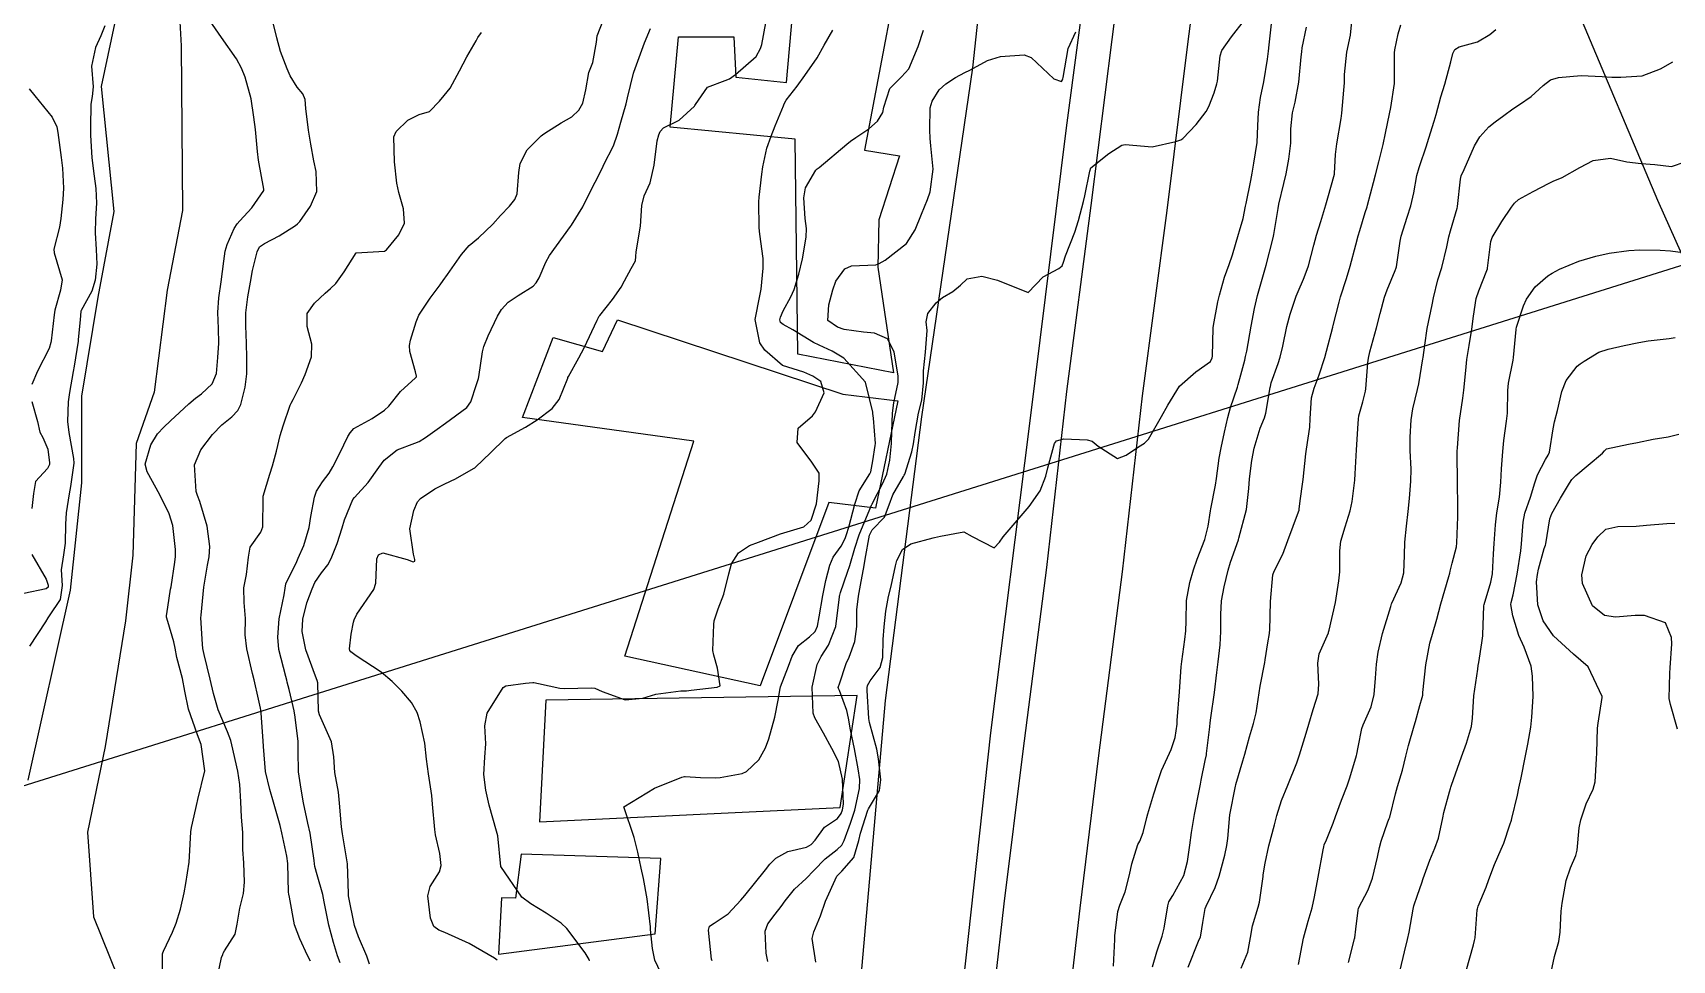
# Model space of a CAD drawing. Header units: metres. Extents: x 318500 to 325275, y 7408834 to 7428799.
# Drawn here: x 323922.7 to 324030, y 7420610.1 to 7420670.8 of the extents above; entities that cross this region are included whole.
import ezdxf

# ---------------------------------------------------------------- set-up
doc = ezdxf.new("R2010")
doc.units = ezdxf.units.M
doc.header["$MEASUREMENT"] = 0
doc.linetypes.add('CONTINUO', pattern=[0])
for name, color, linetype in [('Curvas de Nivel 1m', 11, 'Continuous'), ('Curvas de Nivel 5m', 15, 'Continuous'), ('Edificações', 30, 'Continuous'), ('Hidrografia', 140, 'Continuous'), ('TEXTO', 45, 'Continuous'), ('Vias Primárias', 230, 'Continuous')]:
    doc.layers.add(name, color=color, linetype=linetype)

msp = doc.modelspace()

# ---------------------------------------------------------------- linework, layer by layer
at = {"layer": 'Curvas de Nivel 1m', "flags": 128}
for points, elevation in [([(323927.39, 7420671.26), (323927.12, 7420670.62), (323926.78, 7420669.85), (323926.51, 7420668.63), (323926.63, 7420667.28), (323926.55, 7420666.63), (323926.47, 7420666.13), (323926.44, 7420664.63), (323926.45, 7420664.12), (323926.54, 7420662.63), (323926.69, 7420661.42), (323926.79, 7420660.63), (323926.84, 7420659.67), (323926.78, 7420658.63), (323926.76, 7420657.72), (323926.82, 7420656.63), (323926.86, 7420655.66), (323926.75, 7420654.63), (323926.53, 7420653.9), (323925.84, 7420652.64), (323925.82, 7420652.6), (323925.77, 7420652.03), (323925.65, 7420650.74), (323925.64, 7420650.64), (323925.38, 7420649), (323925.31, 7420648.64), (323925.08, 7420647.28), (323924.99, 7420646.65), (323924.95, 7420645.37), (323925.04, 7420644.65), (323925.34, 7420642.96), (323925.35, 7420642.64), (323925.14, 7420641.13), (323925.05, 7420640.65), (323924.86, 7420639.39), (323924.82, 7420638.65), (323924.8, 7420637.42), (323924.68, 7420636.65), (323924.54, 7420635.66), (323924.59, 7420634.65), (323924.46, 7420633.72), (323923.74, 7420632.66), (323923.65, 7420632.52), (323923.51, 7420632.26), (323922.46, 7420630.68)], 729), ([(323931.13, 7420608.55), (323931.17, 7420610.5), (323931.17, 7420610.55), (323931.18, 7420610.6), (323931.22, 7420610.71), (323931.82, 7420611.96), (323932.06, 7420612.54), (323932.34, 7420613.47), (323932.58, 7420614.54), (323932.68, 7420615.14), (323932.9, 7420616.53), (323932.93, 7420616.9), (323933.02, 7420618.53), (323933.06, 7420618.8), (323933.35, 7420620.05), (323933.43, 7420620.45), (323933.45, 7420620.53), (323933.48, 7420620.64), (323933.93, 7420622.52), (323933.7, 7420624.23), (323933.59, 7420624.53), (323933.42, 7420624.93), (323932.87, 7420626.54), (323932.63, 7420627.72), (323932.46, 7420628.55), (323932.1, 7420629.93), (323931.98, 7420630.55), (323931.9, 7420630.96), (323931.51, 7420632.28), (323931.42, 7420632.56), (323931.42, 7420632.65), (323931.52, 7420633.23), (323931.69, 7420634.4), (323931.72, 7420634.56), (323931.96, 7420636.16), (323932.01, 7420636.55), (323932.02, 7420637), (323931.84, 7420638.56), (323931.6, 7420639.34), (323930.98, 7420640.57), (323930.15, 7420642.07), (323930.03, 7420642.58), (323930.39, 7420643.85), (323930.84, 7420644.57), (323931.24, 7420645.01), (323931.68, 7420645.42), (323932.28, 7420645.97), (323932.89, 7420646.54), (323933.33, 7420646.91), (323933.71, 7420647.18), (323934.41, 7420647.83), (323934.7, 7420648.52), (323934.79, 7420649.56), (323934.84, 7420650.51), (323934.82, 7420651.45), (323934.79, 7420652.51), (323934.85, 7420653.46), (323935, 7420654.51), (323935.17, 7420655.86), (323935.26, 7420656.51), (323935.39, 7420656.95), (323935.85, 7420658.01), (323936.04, 7420658.31), (323936.22, 7420658.5), (323937, 7420659.36), (323937.79, 7420660.48), (323937.8, 7420660.57), (323937.44, 7420662.48), (323937.37, 7420663.03), (323937.24, 7420664.49), (323937.15, 7420665.29), (323936.96, 7420666.49), (323936.58, 7420667.9), (323936.34, 7420668.5), (323936, 7420669.1), (323935.03, 7420670.51), (323934.04, 7420671.91)], 729), ([(323942.78, 7420609.96), (323942.62, 7420610.41), (323942.36, 7420611.28), (323942.05, 7420612.41), (323941.74, 7420613.95), (323941.65, 7420614.42), (323941.29, 7420615.72), (323941.13, 7420616.25), (323941.1, 7420616.42), (323941.08, 7420616.65), (323940.82, 7420618.43), (323940.68, 7420619.09), (323940.4, 7420620.43), (323940.24, 7420621.31), (323940.07, 7420622.44), (323940.03, 7420623.81), (323940.03, 7420624.44), (323939.85, 7420626.03), (323939.77, 7420626.45), (323939.72, 7420626.72), (323939.45, 7420627.83), (323939.33, 7420628.32), (323939.3, 7420628.45), (323939.24, 7420628.68), (323938.78, 7420630.46), (323938.7, 7420631.26), (323938.79, 7420632.46), (323939.12, 7420634.04), (323939.18, 7420634.46), (323939.23, 7420634.76), (323939.55, 7420635.38), (323939.9, 7420636.11), (323940.05, 7420636.44), (323940.41, 7420637.27), (323940.75, 7420638.43), (323940.88, 7420639.15), (323941.1, 7420640.43), (323941.24, 7420640.81), (323941.64, 7420641.42), (323942.06, 7420642), (323942.32, 7420642.41), (323942.76, 7420643.31), (323943.3, 7420644.4), (323943.44, 7420644.64), (323943.68, 7420644.92), (323944.88, 7420645.58), (323945.7, 7420646.12), (323945.97, 7420646.37), (323946.73, 7420647.33), (323947.73, 7420648.24), (323947.78, 7420648.29), (323947.79, 7420648.34), (323947.73, 7420648.63), (323947.35, 7420649.95), (323947.33, 7420650.35), (323947.4, 7420650.7), (323947.77, 7420651.89), (323947.89, 7420652.23), (323947.94, 7420652.34), (323948.68, 7420653.45), (323949.33, 7420654.32), (323949.54, 7420654.6), (323949.82, 7420654.99), (323950.73, 7420656.31), (323951.24, 7420656.9), (323951.85, 7420657.4), (323952.79, 7420658.28), (323953.29, 7420658.85), (323953.88, 7420659.47), (323954.23, 7420659.91), (323954.37, 7420660.26), (323954.49, 7420661.67), (323954.58, 7420662.25), (323955.03, 7420663.14), (323955.94, 7420664.07), (323956.04, 7420664.14), (323956.18, 7420664.24), (323957.26, 7420664.91), (323957.96, 7420665.32), (323958.42, 7420665.75), (323958.67, 7420666.2), (323958.86, 7420667.08), (323959.07, 7420668.2), (323959.33, 7420668.87), (323959.57, 7420670.19), (323959.62, 7420670.6), (323960.04, 7420671.73)], 732), ([(323953.07, 7420610.12), (323952.9, 7420610.26), (323951.23, 7420611.22), (323949.63, 7420611.93), (323949.25, 7420612.1), (323948.91, 7420612.32), (323948.7, 7420612.88), (323948.53, 7420614.33), (323948.67, 7420614.95), (323949.3, 7420615.9), (323949.39, 7420616.32), (323949.31, 7420617.11), (323949.03, 7420618.32), (323948.99, 7420618.67), (323948.83, 7420620.33), (323948.78, 7420620.91), (323948.57, 7420622.33), (323948.44, 7420623.28), (323948.33, 7420624.33), (323948.03, 7420625.73), (323947.83, 7420626.34), (323947.45, 7420626.98), (323946.83, 7420627.73), (323946.2, 7420628.36), (323945.47, 7420628.97), (323943.84, 7420630.04), (323943.49, 7420630.31), (323943.42, 7420630.4), (323943.4, 7420630.49), (323943.51, 7420631.46), (323943.66, 7420632.25), (323943.7, 7420632.4), (323943.89, 7420632.76), (323945, 7420634.38), (323945.12, 7420634.8), (323945.2, 7420636.38), (323945.3, 7420636.64), (323945.58, 7420636.79), (323947.18, 7420636.35), (323947.57, 7420636.2), (323947.67, 7420636.24), (323947.67, 7420636.34), (323947.58, 7420636.7), (323947.36, 7420638.34), (323947.61, 7420639.56), (323947.85, 7420640.11), (323948.05, 7420640.34), (323948.99, 7420640.97), (323949.63, 7420641.29), (323950.33, 7420641.62), (323951.51, 7420642.29), (323951.6, 7420642.35), (323951.65, 7420642.39), (323952.62, 7420643.33), (323953.59, 7420644.26), (323953.68, 7420644.32), (323954.92, 7420645.01), (323955.69, 7420645.49), (323956.67, 7420646.23), (323957.12, 7420646.81), (323957.68, 7420648.21), (323957.69, 7420648.25), (323957.73, 7420648.32), (323958.41, 7420649.54), (323958.76, 7420650.19), (323959.6, 7420652), (323959.69, 7420652.18), (323959.72, 7420652.24), (323959.78, 7420652.32), (323960.61, 7420653.36), (323961.19, 7420654.17), (323961.41, 7420654.57), (323961.83, 7420655.38), (323962.11, 7420655.88), (323962.14, 7420656.16), (323962.17, 7420656.48), (323962.44, 7420658.15), (323962.53, 7420659.5), (323962.69, 7420660.15), (323963.07, 7420660.98), (323963.34, 7420662.14), (323963.54, 7420663.74), (323963.64, 7420664.13), (323963.73, 7420664.34), (323963.95, 7420664.58), (323964.98, 7420665.09), (323965.97, 7420666.01), (323966.01, 7420666.06), (323966.04, 7420666.11), (323966.83, 7420667.25), (323967.99, 7420667.69), (323968.28, 7420667.79), (323968.67, 7420668.07), (323970.01, 7420669.26), (323970.3, 7420669.77), (323970.38, 7420670.05), (323970.64, 7420671.45)], 734), ([(323970.77, 7420610.03), (323970.67, 7420610.59), (323970.61, 7420612.03), (323970.77, 7420612.51), (323971.27, 7420613.14), (323971.66, 7420613.63), (323971.91, 7420614.01), (323972.53, 7420614.77), (323973.29, 7420615.46), (323973.79, 7420615.99), (323974.53, 7420616.76), (323975.32, 7420617.36), (323975.63, 7420617.66), (323975.77, 7420617.96), (323976.2, 7420619.1), (323976.48, 7420619.95), (323976.79, 7420621.36), (323976.8, 7420621.95), (323976.7, 7420622.64), (323976.46, 7420623.95), (323976.19, 7420625.2), (323976.06, 7420625.96), (323975.95, 7420626.47), (323975.46, 7420627.78), (323975.4, 7420627.91), (323975.39, 7420627.97), (323975.4, 7420628.03), (323975.46, 7420628.21), (323975.91, 7420629.53), (323976.1, 7420629.96), (323976.48, 7420630.98), (323976.6, 7420631.95), (323976.61, 7420633.04), (323976.71, 7420633.95), (323976.84, 7420634.66), (323977.09, 7420635.95), (323977.16, 7420636.36), (323977.43, 7420637.94), (323977.6, 7420638.29), (323978.42, 7420639.12), (323978.73, 7420639.93), (323978.97, 7420640.58), (323979.65, 7420641.77), (323979.71, 7420641.86), (323979.75, 7420641.92), (323980.2, 7420643.39), (323980.32, 7420643.91), (323980.42, 7420644.65), (323980.65, 7420645.91), (323980.85, 7420646.77), (323980.96, 7420647.9), (323980.96, 7420648.68), (323981.1, 7420649.9), (323981.2, 7420651.33), (323981.14, 7420651.9), (323981.26, 7420652.43), (323981.8, 7420653.14), (323982.21, 7420653.48), (323982.89, 7420653.88), (323983.39, 7420654.3), (323983.82, 7420654.71), (323984.79, 7420654.89), (323985.82, 7420654.62), (323987.81, 7420653.81), (323988.79, 7420654.84), (323989.83, 7420655.39), (323990.05, 7420655.57), (323990.13, 7420655.79), (323990.27, 7420656.21), (323990.88, 7420657.77), (323991.12, 7420658.52), (323991.43, 7420659.77), (323991.52, 7420660.15), (323991.86, 7420661.76), (323991.92, 7420661.97), (323993.1, 7420662.91), (323993.94, 7420663.46), (323994.16, 7420663.5), (323995.94, 7420663.35), (323997.48, 7420663.69), (323997.82, 7420663.8), (323997.94, 7420663.89), (323998.82, 7420664.81), (323999.47, 7420665.66), (323999.65, 7420665.98), (323999.99, 7420666.87), (324000.17, 7420667.47), (324000.21, 7420667.65), (324000.38, 7420669.29), (324000.5, 7420669.65), (324001.12, 7420670.55), (324001.97, 7420671.63)], 738), ([(323973.93, 7420609.99), (323973.68, 7420611.55), (323973.79, 7420611.99), (323974.22, 7420613.03), (323974.55, 7420613.98), (323975.3, 7420615.62), (323975.63, 7420615.96), (323976.41, 7420616.85), (323976.73, 7420617.95), (323976.85, 7420618.44), (323977.32, 7420619.94), (323977.36, 7420620.03), (323978.08, 7420621.22), (323978.18, 7420621.93), (323978.03, 7420623.3), (323977.92, 7420623.93), (323977.44, 7420625.67), (323977.4, 7420625.94), (323977.29, 7420627.77), (323977.28, 7420627.94), (323977.31, 7420628.1), (323977.47, 7420628.4), (323978.14, 7420629.28), (323978.3, 7420629.93), (323978.33, 7420631.11), (323978.4, 7420631.93), (323978.5, 7420632.96), (323978.68, 7420633.93), (323978.86, 7420634.61), (323979.13, 7420635.92), (323979.23, 7420636.27), (323979.59, 7420636.99), (323980.13, 7420637.37), (323981.6, 7420637.77), (323981.69, 7420637.79), (323982.09, 7420637.88), (323983.6, 7420638.15), (323984.15, 7420637.85), (323985.59, 7420637.11), (323985.95, 7420637.48), (323986.18, 7420637.83), (323987.62, 7420639.5), (323987.89, 7420639.81), (323988.6, 7420640.83), (323988.98, 7420641.8), (323989.11, 7420642.34), (323989.49, 7420643.79), (323989.54, 7420643.93), (323989.68, 7420644.11), (323990.15, 7420644.25), (323991.68, 7420644.17), (323992.01, 7420644.08), (323992.41, 7420643.75), (323993.67, 7420642.96), (323994.23, 7420643.17), (323995.04, 7420643.72), (323995.44, 7420643.95), (323995.69, 7420644.22), (323996.54, 7420645.7), (323996.95, 7420646.45), (323997.73, 7420647.68), (323998.79, 7420648.62), (323999.75, 7420649.31), (323999.86, 7420649.55), (323999.88, 7420649.65), (323999.92, 7420651.5), (323999.94, 7420651.65), (324000.24, 7420653.21), (324000.34, 7420653.64), (324000.66, 7420654.81), (324000.97, 7420655.64), (324001.2, 7420656.28), (324001.58, 7420657.63), (324001.65, 7420657.85), (324001.88, 7420658.66), (324002.05, 7420659.47), (324002.08, 7420659.63), (324002.39, 7420661.14), (324002.47, 7420661.62), (324002.58, 7420662.27), (324002.8, 7420663.62), (324002.86, 7420664.71), (324002.89, 7420665.62), (324003.02, 7420666.58), (324003.25, 7420667.61), (324003.48, 7420669.08), (324003.55, 7420669.61), (324003.6, 7420670.03), (324003.77, 7420671.6)], 739), ([(323995.96, 7420609.69), (323996.25, 7420610.68), (323996.58, 7420611.69), (323996.72, 7420612.23), (323996.95, 7420613.68), (323997.03, 7420613.94), (323997.29, 7420614.35), (323998, 7420615.67), (323998.24, 7420616.59), (323998.39, 7420617.66), (323998.51, 7420618.49), (323998.71, 7420619.66), (323999.04, 7420621.32), (323999.09, 7420621.65), (323999.14, 7420621.9), (323999.4, 7420623.19), (323999.48, 7420623.57), (323999.5, 7420623.65), (323999.7, 7420625.39), (323999.73, 7420625.65), (323999.78, 7420625.99), (324000.02, 7420627.64), (324000.16, 7420628.96), (324000.25, 7420629.64), (324000.39, 7420630.75), (324000.43, 7420631.64), (324000.42, 7420632.75), (324000.47, 7420633.64), (324000.65, 7420634.55), (324000.91, 7420635.64), (324001.06, 7420636.16), (324001.58, 7420637.63), (324001.58, 7420637.65), (324001.6, 7420637.73), (324002.11, 7420639.62), (324002.27, 7420640.99), (324002.31, 7420641.62), (324002.46, 7420642.83), (324002.62, 7420643.62), (324003.01, 7420644.93), (324003.28, 7420645.61), (324003.38, 7420645.93), (324003.65, 7420647.6), (324003.67, 7420647.67), (324003.73, 7420647.91), (324004.18, 7420649.17), (324004.32, 7420649.59), (324004.48, 7420650.31), (324004.75, 7420651.59), (324004.97, 7420652.4), (324005.37, 7420653.58), (324005.5, 7420653.89), (324005.83, 7420654.68), (324006.08, 7420655.32), (324006.16, 7420655.57), (324006.51, 7420656.91), (324006.7, 7420657.56), (324006.98, 7420658.45), (324007.3, 7420659.56), (324007.43, 7420660.02), (324007.86, 7420661.55), (324007.87, 7420661.61), (324007.93, 7420662.85), (324008.01, 7420663.55), (324008.31, 7420665.2), (324008.35, 7420665.54), (324008.48, 7420667.05), (324008.52, 7420667.54), (324008.53, 7420668.07), (324008.67, 7420669.54), (324008.91, 7420670.66), (324009.01, 7420671.54)], 741), ([(323998.29, 7420609.66), (323998.97, 7420611.37), (323999.09, 7420611.65), (323999.13, 7420611.77), (323999.26, 7420612.59), (323999.41, 7420613.51), (323999.46, 7420613.65), (324000.05, 7420614.89), (324000.32, 7420615.63), (324000.69, 7420616.99), (324000.83, 7420617.63), (324000.88, 7420618.08), (324001.02, 7420619.63), (324001.38, 7420621.52), (324001.4, 7420621.6), (324001.41, 7420621.62), (324001.86, 7420623.16), (324001.99, 7420623.61), (324002.3, 7420624.74), (324002.57, 7420625.61), (324002.74, 7420626.31), (324002.94, 7420627.61), (324003.01, 7420628.06), (324003.3, 7420629.6), (324003.32, 7420629.77), (324003.51, 7420630.89), (324003.61, 7420631.51), (324003.62, 7420631.6), (324003.63, 7420631.7), (324003.69, 7420633.6), (324003.83, 7420635.33), (324003.93, 7420635.59), (324004.49, 7420636.69), (324004.82, 7420637.58), (324005.51, 7420639.46), (324005.55, 7420639.57), (324005.56, 7420639.63), (324005.63, 7420640.18), (324005.79, 7420641.43), (324005.81, 7420641.57), (324005.99, 7420643.25), (324006.04, 7420643.57), (324006.25, 7420645.01), (324006.28, 7420645.56), (324006.36, 7420646.92), (324006.53, 7420647.56), (324006.87, 7420648.43), (324007.23, 7420649.56), (324007.34, 7420649.98), (324007.75, 7420651.55), (324007.76, 7420651.57), (324007.78, 7420651.66), (324008.17, 7420653.18), (324008.27, 7420653.54), (324008.65, 7420654.72), (324008.89, 7420655.53), (324009.26, 7420656.94), (324009.42, 7420657.53), (324009.52, 7420657.87), (324009.88, 7420659.05), (324010, 7420659.41), (324010.03, 7420659.52), (324010.42, 7420661.01), (324010.55, 7420661.51), (324010.78, 7420662.36), (324011.06, 7420663.5), (324011.2, 7420664.25), (324011.46, 7420665.5), (324011.55, 7420665.92), (324011.8, 7420667.49), (324011.8, 7420669.27), (324011.79, 7420669.49), (324011.82, 7420669.7), (324012.04, 7420670.73), (324012.21, 7420671.33)], 742), ([(323940.85, 7420610.06), (323940.66, 7420610.43), (323940.14, 7420611.53), (323939.8, 7420612.44), (323939.47, 7420614.26), (323939.42, 7420614.45), (323939.41, 7420614.57), (323939.36, 7420616.45), (323939.31, 7420616.94), (323938.98, 7420618.46), (323938.86, 7420618.93), (323938.43, 7420620.46), (323938.19, 7420621.29), (323937.91, 7420622.47), (323937.78, 7420624.1), (323937.76, 7420624.47), (323937.62, 7420626.3), (323937.59, 7420626.48), (323937.57, 7420626.61), (323937.45, 7420627.21), (323937.16, 7420628.48), (323937.06, 7420628.89), (323936.69, 7420630.49), (323936.57, 7420631.42), (323936.59, 7420632.49), (323936.51, 7420633.52), (323936.49, 7420634.49), (323936.67, 7420635.37), (323936.78, 7420636.49), (323936.9, 7420637.16), (323937.59, 7420638.13), (323937.73, 7420638.48), (323937.74, 7420640.36), (323937.74, 7420640.48), (323938.18, 7420641.93), (323938.37, 7420642.47), (323938.63, 7420643.44), (323938.87, 7420644.46), (323939.05, 7420645.09), (323939.52, 7420646.45), (323939.58, 7420646.58), (323939.71, 7420646.81), (323940.25, 7420647.91), (323940.5, 7420648.44), (323940.92, 7420649.61), (323940.94, 7420650.43), (323940.62, 7420651.59), (323940.62, 7420652.44), (323941.11, 7420653.11), (323941.8, 7420653.77), (323942.15, 7420654.07), (323942.51, 7420654.41), (323943.06, 7420655.17), (323943.83, 7420656.4), (323945.7, 7420656.51), (323945.83, 7420656.6), (323946.63, 7420657.58), (323947.01, 7420658.35), (323946.94, 7420659.29), (323946.62, 7420660.36), (323946.5, 7420660.96), (323946.34, 7420662.36), (323946.3, 7420664), (323946.45, 7420664.36), (323947.21, 7420665.1), (323947.96, 7420665.47), (323948.64, 7420665.66), (323949.3, 7420666.33), (323949.6, 7420666.7), (323949.98, 7420667.19), (323950.6, 7420668.31), (323951.07, 7420669.23), (323951.7, 7420670.29), (323951.81, 7420670.5), (323952.03, 7420670.83)], 731), ([(323944.7, 7420609.86), (323944.54, 7420610.38), (323943.98, 7420611.65), (323943.73, 7420612.39), (323943.34, 7420614.34), (323943.34, 7420614.4), (323943.34, 7420614.46), (323943.29, 7420615.82), (323943.27, 7420616.4), (323943.28, 7420616.43), (323942.94, 7420618.4), (323942.88, 7420618.86), (323942.75, 7420620.41), (323942.67, 7420621.11), (323942.44, 7420622.41), (323942.37, 7420623.44), (323942.22, 7420624.41), (323941.44, 7420626.17), (323941.38, 7420626.42), (323941.32, 7420628.28), (323941.29, 7420628.42), (323941.18, 7420628.71), (323940.54, 7420630.43), (323940.31, 7420631.63), (323940.34, 7420632.44), (323940.61, 7420633.51), (323940.95, 7420634.43), (323941.13, 7420634.84), (323941.56, 7420635.47), (323941.98, 7420636), (323942.19, 7420636.41), (323942.59, 7420637.4), (323942.92, 7420638.41), (323943.08, 7420638.93), (323943.62, 7420640.26), (323943.72, 7420640.4), (323944.63, 7420641.39), (323945.32, 7420642.37), (323945.66, 7420642.85), (323946.51, 7420643.51), (323947.67, 7420643.96), (323947.95, 7420644.07), (323948.37, 7420644.33), (323949.13, 7420644.88), (323949.69, 7420645.26), (323951.09, 7420646.3), (323951.35, 7420646.65), (323951.72, 7420647.79), (323951.84, 7420648.18), (323951.86, 7420648.29), (323952.1, 7420649.94), (323952.19, 7420650.28), (323952.47, 7420650.98), (323953.09, 7420652.27), (323953.35, 7420652.7), (323953.79, 7420653.18), (323954.44, 7420653.62), (323955.42, 7420654.24), (323955.62, 7420654.44), (323955.82, 7420654.78), (323956.26, 7420655.81), (323956.49, 7420656.23), (323957.86, 7420658.13), (323957.92, 7420658.21), (323958.67, 7420659.41), (323959.05, 7420660.19), (323959.92, 7420661.88), (323960.01, 7420662.09), (323960.05, 7420662.18), (323960.68, 7420663.42), (323960.94, 7420664.17), (323961.17, 7420664.95), (323961.5, 7420666.16), (323961.59, 7420666.55), (323961.98, 7420668.16), (323962, 7420668.24), (323962.71, 7420670.15), (323963.09, 7420671.09)], 733), ([(323963.98, 7420608.89), (323963.38, 7420610.13), (323963.23, 7420610.89), (323963.11, 7420612.13), (323963.09, 7420612.3), (323962.89, 7420614.14), (323962.64, 7420615.48), (323962.48, 7420616.14), (323962.27, 7420617.19), (323962.04, 7420618.15), (323961.36, 7420620.16), (323963.37, 7420621.39), (323965.16, 7420622.1), (323965.33, 7420622.15), (323965.38, 7420622.15), (323966.38, 7420622.09), (323967.38, 7420622.05), (323967.67, 7420622.08), (323969.09, 7420622.35), (323969.39, 7420622.48), (323970.19, 7420623.24), (323970.63, 7420624.03), (323970.85, 7420624.6), (323971.23, 7420626.02), (323971.45, 7420627.13), (323971.58, 7420627.9), (323971.61, 7420628.02), (323972.13, 7420629.36), (323972.37, 7420630.01), (323972.79, 7420630.72), (323973.51, 7420631.29), (323973.87, 7420631.64), (323974.02, 7420631.99), (323974.14, 7420632.6), (323974.38, 7420633.99), (323974.57, 7420634.97), (323974.84, 7420635.98), (323975.06, 7420636.5), (323975.59, 7420637.21), (323975.84, 7420637.72), (323975.92, 7420637.97), (323976.09, 7420638.45), (323976.48, 7420639.96), (323976.75, 7420640.83), (323977.45, 7420641.94), (323977.52, 7420642.07), (323977.66, 7420642.81), (323977.81, 7420643.8), (323977.82, 7420643.94), (323977.7, 7420645.59), (323977.66, 7420645.9), (323977.66, 7420645.94), (323977.66, 7420645.98), (323977.18, 7420647.95), (323975.75, 7420649.52), (323974.98, 7420649.98), (323974.13, 7420650.36), (323973.77, 7420650.55), (323972.42, 7420651.37), (323971.78, 7420651.73), (323971.6, 7420651.85), (323971.56, 7420652.02), (323971.6, 7420652.21), (323971.79, 7420652.61), (323972.29, 7420653.53), (323972.5, 7420654.01), (323972.82, 7420655.02), (323973.05, 7420656.01), (323973.29, 7420657.44), (323973.3, 7420658.01), (323973.22, 7420658.66), (323973.14, 7420660.01), (323973.24, 7420660.67), (323973.92, 7420661.81), (323974.01, 7420661.9), (323974.14, 7420662), (323975.94, 7420663.53), (323976.18, 7420663.72), (323976.54, 7420663.96), (323977.38, 7420664.52), (323977.96, 7420665.02), (323978.31, 7420665.6), (323978.37, 7420665.94), (323978.77, 7420667.16), (323979.52, 7420667.93), (323980.01, 7420668.45), (323980.63, 7420669.91), (323980.96, 7420670.99)], 736), ([(323967.14, 7420610.08), (323967.1, 7420610.2), (323966.89, 7420612.08), (323966.97, 7420612.36), (323967.26, 7420612.55), (323968.18, 7420613.16), (323969.02, 7420614.05), (323969.28, 7420614.36), (323970.63, 7420616.03), (323970.92, 7420616.41), (323971.31, 7420616.81), (323972.1, 7420617.23), (323973.32, 7420617.53), (323973.62, 7420617.7), (323973.87, 7420617.99), (323974.49, 7420618.84), (323975.35, 7420619.4), (323975.59, 7420619.73), (323975.67, 7420619.97), (323975.73, 7420620.33), (323975.67, 7420621.97), (323975.4, 7420623.13), (323974.97, 7420623.98), (323974.42, 7420624.99), (323973.86, 7420625.99), (323973.75, 7420626.3), (323973.68, 7420628), (323974, 7420629.48), (323974.27, 7420629.99), (323974.76, 7420630.73), (323975.24, 7420631.97), (323975.47, 7420633.9), (323975.47, 7420633.97), (323975.49, 7420634.02), (323975.54, 7420634.18), (323976, 7420635.52), (323976.14, 7420635.96), (323976.47, 7420637.08), (323976.75, 7420637.95), (323977.57, 7420639.89), (323977.59, 7420639.94), (323977.6, 7420639.97), (323977.62, 7420640.02), (323978.29, 7420641.29), (323978.56, 7420641.93), (323978.76, 7420642.84), (323978.87, 7420643.93), (323978.9, 7420644.71), (323978.95, 7420645.93), (323979.03, 7420646.6), (323979.32, 7420647.92), (323979.32, 7420648.34), (323979.05, 7420649.93), (323978.62, 7420650.78), (323977.77, 7420651.16), (323977.04, 7420651.22), (323975.77, 7420651.4), (323975.34, 7420651.54), (323974.7, 7420651.99), (323974.77, 7420653.01), (323975.04, 7420653.98), (323975.24, 7420654.56), (323975.83, 7420655.36), (323976.25, 7420655.55), (323977.84, 7420655.63), (323978.07, 7420655.71), (323978.46, 7420655.94), (323979.85, 7420657.02), (323980.43, 7420657.91), (323980.84, 7420658.94), (323981.22, 7420659.9), (323981.4, 7420660.4), (323981.6, 7420661.89), (323981.45, 7420663.41), (323981.41, 7420663.9), (323981.39, 7420664.46), (323981.4, 7420665.9), (323981.53, 7420666.34), (323981.99, 7420667.07), (323982.42, 7420667.46), (323983.07, 7420667.88), (323983.68, 7420668.2), (323984.01, 7420668.37), (323985.16, 7420669), (323986.01, 7420669.26), (323987.55, 7420669.36), (323988.01, 7420669.2), (323989.5, 7420667.8), (323990, 7420667.63), (323990.07, 7420667.72), (323990.09, 7420667.79), (323990.1, 7420667.89), (323990.44, 7420669.78), (323990.94, 7420670.87)], 737), ([(324001.76, 7420609.61), (324002.19, 7420610.66), (324002.37, 7420611.61), (324002.5, 7420612.37), (324002.87, 7420613.6), (324002.95, 7420613.93), (324003.19, 7420615.6), (324003.21, 7420615.7), (324003.32, 7420616.47), (324003.56, 7420617.6), (324003.95, 7420618.99), (324004.1, 7420619.59), (324004.39, 7420620.57), (324004.82, 7420621.58), (324005.4, 7420623.03), (324005.58, 7420623.57), (324006.01, 7420624.99), (324006.18, 7420625.56), (324006.48, 7420626.53), (324006.79, 7420627.56), (324006.85, 7420628.19), (324006.77, 7420629.56), (324006.87, 7420630.18), (324007.47, 7420631.55), (324007.48, 7420631.59), (324007.52, 7420631.73), (324007.93, 7420633.54), (324008.16, 7420634.94), (324008.21, 7420635.54), (324008.22, 7420636.92), (324008.29, 7420637.54), (324008.56, 7420638.48), (324008.89, 7420639.53), (324009.03, 7420640.13), (324009.19, 7420641.53), (324009.22, 7420641.96), (324009.31, 7420643.53), (324009.42, 7420645.24), (324009.43, 7420645.52), (324009.47, 7420645.75), (324009.72, 7420646.67), (324009.89, 7420647.36), (324009.92, 7420647.52), (324010.06, 7420649.21), (324010.1, 7420649.51), (324010.19, 7420649.94), (324010.61, 7420651.51), (324010.86, 7420652.43), (324011.15, 7420653.5), (324011.31, 7420654), (324011.84, 7420655.25), (324011.91, 7420655.42), (324011.92, 7420655.49), (324012.17, 7420657.18), (324012.23, 7420657.49), (324012.62, 7420658.74), (324012.87, 7420659.48), (324013.05, 7420660.33), (324013.26, 7420661.48), (324013.4, 7420662), (324013.91, 7420663.47), (324013.92, 7420663.49), (324013.94, 7420663.56), (324014.4, 7420665.03), (324014.52, 7420665.46), (324014.83, 7420666.62), (324015.08, 7420667.45), (324015.48, 7420668.91), (324015.62, 7420669.45), (324015.75, 7420669.71), (324016.03, 7420669.88), (324017.23, 7420670.22), (324018.04, 7420670.69), (324018.43, 7420671.02)], 743), ([(324005.51, 7420609.85), (324005.83, 7420611.56), (324006.14, 7420612.68), (324006.4, 7420613.55), (324006.56, 7420614.28), (324006.79, 7420615.55), (324007.13, 7420617.35), (324007.17, 7420617.54), (324007.2, 7420617.68), (324007.34, 7420618.01), (324007.79, 7420619.1), (324007.93, 7420619.53), (324008.32, 7420620.59), (324008.7, 7420621.53), (324008.87, 7420622.05), (324009.3, 7420623.52), (324009.32, 7420623.61), (324009.42, 7420624.07), (324009.66, 7420625.29), (324009.74, 7420625.52), (324010.26, 7420626.7), (324010.47, 7420627.5), (324010.56, 7420628.58), (324010.61, 7420629.5), (324010.72, 7420630.28), (324011.02, 7420631.5), (324011.55, 7420633.27), (324011.6, 7420633.44), (324011.62, 7420633.49), (324012.24, 7420634.81), (324012.4, 7420635.48), (324012.44, 7420636.62), (324012.47, 7420637.48), (324012.57, 7420638.52), (324012.7, 7420639.48), (324012.78, 7420640.33), (324012.87, 7420641.48), (324012.88, 7420642.26), (324012.83, 7420643.48), (324012.82, 7420644.34), (324012.88, 7420645.48), (324012.99, 7420646.2), (324013.3, 7420647.47), (324013.38, 7420647.83), (324013.66, 7420649.47), (324013.67, 7420649.56), (324013.77, 7420650.36), (324013.94, 7420651.47), (324014.26, 7420653.01), (324014.35, 7420653.46), (324014.64, 7420654.64), (324014.89, 7420655.45), (324015.21, 7420656.81), (324015.35, 7420657.45), (324015.47, 7420657.85), (324015.89, 7420659.33), (324015.91, 7420659.42), (324015.92, 7420659.44), (324016.11, 7420661.24), (324016.16, 7420661.44), (324016.36, 7420661.87), (324017.04, 7420663.42), (324017.37, 7420664), (324017.96, 7420664.65), (324018.39, 7420664.98), (324018.95, 7420665.4), (324019.54, 7420665.83), (324019.98, 7420666.11), (324020.73, 7420666.64), (324021.53, 7420667.37), (324022, 7420667.72), (324022.53, 7420667.88), (324024.01, 7420668.01), (324025.38, 7420667.94), (324026.01, 7420667.9), (324026.6, 7420667.9), (324028.01, 7420668), (324029.2, 7420668.45), (324030.02, 7420668.9)], 744), ([(324012.17, 7420609.48), (324012.44, 7420610.67), (324012.64, 7420611.47), (324012.76, 7420611.97), (324013.01, 7420613.46), (324013.06, 7420613.68), (324013.29, 7420614.39), (324013.58, 7420615.18), (324013.67, 7420615.46), (324014.1, 7420616.68), (324014.43, 7420617.45), (324014.68, 7420618.11), (324014.96, 7420619.44), (324015.03, 7420619.78), (324015.39, 7420621.15), (324015.46, 7420621.37), (324015.48, 7420621.44), (324015.52, 7420621.57), (324016.19, 7420623.43), (324016.51, 7420624.33), (324016.84, 7420625.42), (324016.91, 7420625.96), (324016.98, 7420627.42), (324017.24, 7420629.17), (324017.28, 7420629.41), (324017.31, 7420629.6), (324017.51, 7420630.9), (324017.57, 7420631.35), (324017.57, 7420631.41), (324017.65, 7420633.31), (324017.66, 7420633.41), (324018.1, 7420634.87), (324018.2, 7420635.4), (324018.28, 7420636.71), (324018.32, 7420637.4), (324018.41, 7420638.61), (324018.49, 7420639.4), (324018.66, 7420640.42), (324018.75, 7420641.4), (324018.8, 7420642.27), (324018.89, 7420643.4), (324018.96, 7420644.13), (324019.13, 7420645.4), (324019.18, 7420645.92), (324019.21, 7420647.4), (324019.25, 7420647.89), (324019.56, 7420649.39), (324019.59, 7420649.56), (324019.75, 7420651.39), (324019.75, 7420651.42), (324019.78, 7420651.54), (324020.24, 7420652.95), (324020.44, 7420653.38), (324021.01, 7420654.18), (324021.83, 7420654.91), (324022.11, 7420655.09), (324022.6, 7420655.35), (324023.85, 7420655.87), (324024.97, 7420656.2), (324025.85, 7420656.39), (324027.13, 7420656.57), (324027.85, 7420656.61), (324029.19, 7420656.59), (324029.86, 7420656.55), (324030.67, 7420656.43)], 746), ([(324016.49, 7420609.42), (324016.96, 7420611.13), (324017.04, 7420611.41), (324017.07, 7420611.59), (324017.2, 7420613.41), (324017.22, 7420613.48), (324017.28, 7420613.67), (324017.8, 7420614.91), (324017.96, 7420615.4), (324018.33, 7420616.39), (324018.77, 7420617.4), (324018.94, 7420617.79), (324019.35, 7420618.98), (324019.45, 7420619.29), (324019.47, 7420619.39), (324019.84, 7420620.93), (324019.94, 7420621.38), (324020.08, 7420622.06), (324020.35, 7420623.38), (324020.53, 7420624.27), (324020.71, 7420625.37), (324020.79, 7420626.03), (324020.87, 7420627.37), (324020.83, 7420628.71), (324020.73, 7420629.37), (324020.29, 7420630.6), (324019.94, 7420631.38), (324019.54, 7420632.65), (324019.41, 7420633.39), (324019.42, 7420633.52), (324019.56, 7420634.03), (324019.83, 7420635.39), (324020.06, 7420636.92), (324020.11, 7420637.38), (324020.21, 7420638.79), (324020.32, 7420639.38), (324020.7, 7420640.43), (324020.99, 7420641.37), (324021.15, 7420641.88), (324021.67, 7420642.89), (324021.85, 7420643.18), (324021.93, 7420643.36), (324022.17, 7420644.89), (324022.26, 7420645.35), (324022.46, 7420646.1), (324022.75, 7420647.34), (324023.02, 7420648.06), (324023.76, 7420649), (324023.94, 7420649.15), (324024.21, 7420649.33), (324025.17, 7420649.91), (324025.77, 7420650.11), (324026.82, 7420650.34), (324027.78, 7420650.55), (324028.4, 7420650.65), (324029.78, 7420650.81), (324030.16, 7420650.87)], 747), ([(324022.05, 7420609.35), (324022.26, 7420610.36), (324022.54, 7420611.34), (324022.64, 7420611.96), (324022.71, 7420613.34), (324022.77, 7420613.86), (324023.04, 7420615.33), (324023.32, 7420616.17), (324023.67, 7420616.98), (324023.75, 7420617.33), (324023.89, 7420618.78), (324024, 7420619.32), (324024.35, 7420620.35), (324024.79, 7420621.32), (324024.92, 7420621.79), (324025.01, 7420623.31), (324025.03, 7420623.7), (324025.09, 7420625.31), (324025.12, 7420625.64), (324025.39, 7420627.31), (324025.39, 7420627.39), (324024.46, 7420629.32), (324023.5, 7420630.16), (324022.21, 7420631.35), (324021.53, 7420632.34), (324021.18, 7420633.37), (324021.09, 7420634.89), (324021.15, 7420635.37), (324021.22, 7420635.72), (324021.6, 7420637.07), (324021.67, 7420637.29), (324021.69, 7420637.36), (324021.97, 7420639.01), (324022.09, 7420639.35), (324022.65, 7420640.36), (324023.25, 7420641.34), (324023.41, 7420641.58), (324023.66, 7420641.84), (324024.48, 7420642.51), (324025.4, 7420643.31), (324025.53, 7420643.46), (324025.68, 7420643.58), (324027.1, 7420643.88), (324027.69, 7420644.01), (324028.73, 7420644.22), (324029.7, 7420644.36), (324030.4, 7420644.55)], 748), ([(324030.32, 7420625.24), (324029.85, 7420626.86), (324029.78, 7420627.25), (324029.82, 7420628.91), (324029.84, 7420629.25), (324029.94, 7420630.82), (324029.93, 7420631.25), (324029.53, 7420632.2), (324028.15, 7420632.67), (324027.54, 7420632.67), (324026.27, 7420632.57), (324025.54, 7420632.69), (324024.76, 7420633.32), (324024.11, 7420634.78), (324024.06, 7420635.33), (324024.33, 7420636.58), (324024.74, 7420637.32), (324025.1, 7420637.83), (324025.62, 7420638.32), (324026.42, 7420638.5), (324027.62, 7420638.53), (324028.29, 7420638.6), (324029.62, 7420638.69), (324030.15, 7420638.72)], 749)]:
    msp.add_lwpolyline(points, dxfattribs=dict(at, elevation=elevation))
at = {"layer": 'Curvas de Nivel 5m', "flags": 128}
for points, elevation in [([(323934.65, 7420608.51), (323935.02, 7420610.31), (323935.1, 7420610.5), (323935.14, 7420610.59), (323935.22, 7420610.73), (323935.91, 7420611.82), (323936.05, 7420612.49), (323936.22, 7420613.53), (323936.46, 7420614.49), (323936.53, 7420615.24), (323936.48, 7420616.49), (323936.43, 7420617.37), (323936.41, 7420618.49), (323936.34, 7420619.49), (323936.28, 7420620.49), (323936.23, 7420621.63), (323936.09, 7420622.49), (323935.7, 7420624.21), (323935.63, 7420624.5), (323935.42, 7420625.07), (323934.81, 7420626.51), (323934.5, 7420627.57), (323934.29, 7420628.52), (323933.89, 7420630.12), (323933.81, 7420630.53), (323933.78, 7420630.81), (323933.68, 7420632.53), (323933.69, 7420632.7), (323933.86, 7420634.53), (323934.11, 7420635.97), (323934.21, 7420636.52), (323934.25, 7420637.19), (323934.09, 7420638.52), (323933.61, 7420640.13), (323933.45, 7420640.53), (323933.36, 7420640.8), (323933.25, 7420642.54), (323933.66, 7420643.51), (323934.44, 7420644.52), (323935.04, 7420645.15), (323935.69, 7420645.67), (323936.1, 7420646.09), (323936.28, 7420646.49), (323936.58, 7420647.62), (323936.68, 7420648.49), (323936.68, 7420649.55), (323936.67, 7420650.49), (323936.61, 7420651.64), (323936.61, 7420652.49), (323936.75, 7420653.54), (323936.92, 7420654.49), (323937.06, 7420655.25), (323937.35, 7420656.48), (323937.52, 7420656.8), (323937.84, 7420657.02), (323938.79, 7420657.52), (323939.86, 7420658.2), (323940, 7420658.3), (323940.14, 7420658.45), (323940.85, 7420659.46), (323941.26, 7420660.43), (323941.22, 7420661.74), (323941.06, 7420662.43), (323940.86, 7420663.51), (323940.72, 7420664.44), (323940.54, 7420665.86), (323940.5, 7420666.44), (323940.35, 7420666.82), (323939.98, 7420667.24), (323939.52, 7420668), (323939.32, 7420668.46), (323938.89, 7420669.58), (323938.64, 7420670.47), (323938.19, 7420672.33)], 730), ([(323959.11, 7420610.08), (323959.08, 7420610.18), (323958.82, 7420610.6), (323957.62, 7420612.2), (323957.25, 7420612.54), (323956.28, 7420613.21), (323955.27, 7420613.82), (323954.68, 7420614.25), (323953.3, 7420616.26), (323953.1, 7420618.26), (323953.03, 7420618.57), (323952.55, 7420620.27), (323952.33, 7420621.24), (323952.2, 7420622.28), (323952.26, 7420623.41), (323952.32, 7420624.28), (323952.25, 7420625.45), (323952.41, 7420626.28), (323953.46, 7420627.97), (323953.63, 7420628.08), (323954.92, 7420628.25), (323955.4, 7420628.3), (323955.46, 7420628.3), (323955.78, 7420628.24), (323957.17, 7420627.93), (323957.46, 7420627.9), (323959.23, 7420627.95), (323959.46, 7420627.93), (323959.93, 7420627.71), (323961.45, 7420627.17), (323962.59, 7420627.28), (323963.45, 7420627.54), (323965.09, 7420627.74), (323965.46, 7420627.76), (323965.76, 7420627.79), (323967.46, 7420627.99), (323967.66, 7420628.08), (323967.48, 7420629.23), (323967.24, 7420630.08), (323967.19, 7420630.39), (323967.24, 7420632.08), (323967.27, 7420632.34), (323967.53, 7420633.12), (323967.89, 7420634.07), (323968.23, 7420635.4), (323968.41, 7420636.07), (323968.85, 7420636.79), (323969.59, 7420637.25), (323970.16, 7420637.47), (323971.6, 7420638.02), (323973.13, 7420638.48), (323973.61, 7420638.91), (323973.96, 7420639.99), (323974.15, 7420641.49), (323974.15, 7420641.99), (323973.66, 7420642.71), (323972.7, 7420644.01), (323972.76, 7420644.94), (323973.7, 7420645.74), (323973.9, 7420646), (323974.46, 7420647.25), (323974.24, 7420647.99), (323973.73, 7420648.33), (323973.14, 7420648.61), (323971.75, 7420649.03), (323970.59, 7420650.04), (323970.25, 7420650.53), (323969.96, 7420652.05), (323970.25, 7420653.6), (323970.34, 7420654.04), (323970.47, 7420655.4), (323970.48, 7420656.04), (323970.26, 7420657.64), (323970.21, 7420658.05), (323970.19, 7420659.74), (323970.21, 7420660.05), (323970.39, 7420661.56), (323970.46, 7420662.04), (323970.71, 7420663.26), (323970.99, 7420664.04), (323971.27, 7420664.71), (323971.8, 7420666.03), (323971.85, 7420666.15), (323971.98, 7420666.39), (323972.69, 7420667.32), (323973.21, 7420668.01), (323974.01, 7420669.18), (323974.47, 7420669.99), (323975.03, 7420670.99)], 735), ([(323993.4, 7420609.73), (323993.49, 7420611.49), (323993.5, 7420611.73), (323993.69, 7420613.31), (323993.81, 7420613.72), (323994.16, 7420614.59), (323994.45, 7420615.71), (323994.6, 7420616.42), (323995, 7420617.7), (323995.12, 7420617.91), (323995.34, 7420618.47), (323995.58, 7420619.47), (323995.64, 7420619.7), (323996.05, 7420621.01), (323996.27, 7420621.69), (323996.55, 7420622.53), (323997.06, 7420623.68), (323997.18, 7420623.92), (323997.43, 7420624.7), (323997.56, 7420625.56), (323997.57, 7420625.68), (323997.58, 7420625.82), (323997.72, 7420627.68), (323997.84, 7420629.32), (323997.87, 7420629.67), (323998.08, 7420631.11), (323998.14, 7420631.67), (323998.16, 7420632.3), (323998.19, 7420633.67), (323998.39, 7420634.83), (323998.63, 7420635.66), (323998.87, 7420636.37), (323999.38, 7420637.65), (323999.61, 7420638.53), (323999.75, 7420639.52), (323999.78, 7420639.65), (324000.08, 7420641.21), (324000.14, 7420641.65), (324000.33, 7420642.98), (324000.44, 7420643.64), (324000.66, 7420644.68), (324000.89, 7420645.64), (324001.06, 7420646.29), (324001.53, 7420647.63), (324001.57, 7420647.79), (324001.74, 7420648.42), (324001.99, 7420649.39), (324002.05, 7420649.63), (324002.12, 7420649.98), (324002.41, 7420651.62), (324002.64, 7420652.77), (324002.83, 7420653.61), (324003.04, 7420654.39), (324003.4, 7420655.61), (324003.86, 7420657.4), (324003.9, 7420657.6), (324004.18, 7420659.31), (324004.23, 7420659.59), (324004.56, 7420660.94), (324004.7, 7420661.59), (324004.89, 7420662.54), (324005.01, 7420663.58), (324005.02, 7420664.52), (324005.11, 7420665.58), (324005.29, 7420666.27), (324005.54, 7420667.58), (324005.69, 7420669.24), (324005.72, 7420669.57), (324005.76, 7420669.83), (324006.04, 7420671.17)], 740), ([(323922.43, 7420667.14), (323922.81, 7420666.68), (323923.95, 7420665.28), (323924.24, 7420664.66), (323924.31, 7420664.28), (323924.52, 7420662.65), (323924.62, 7420661.94), (323924.69, 7420660.65), (323924.63, 7420659.9), (323924.51, 7420658.65), (323924.43, 7420658.08), (323924.05, 7420656.66), (323924.08, 7420656.4), (323924.59, 7420654.65), (323924.49, 7420653.96), (323924.12, 7420652.66), (323924.07, 7420652.36), (323923.87, 7420650.66), (323923.85, 7420650.55), (323923.74, 7420650.14), (323922.97, 7420648.67), (323922.6, 7420647.79)], 730), ([(324008.79, 7420609.97), (324009.18, 7420611.52), (324009.19, 7420611.58), (324009.26, 7420612.16), (324009.41, 7420613.39), (324009.44, 7420613.52), (324010.07, 7420614.73), (324010.36, 7420615.5), (324010.69, 7420616.87), (324010.82, 7420617.5), (324010.93, 7420617.91), (324011.36, 7420619.17), (324011.45, 7420619.4), (324011.48, 7420619.49), (324011.86, 7420621.01), (324011.99, 7420621.48), (324012.32, 7420622.56), (324012.54, 7420623.48), (324012.71, 7420624.18), (324013.09, 7420625.47), (324013.17, 7420625.75), (324013.46, 7420626.8), (324013.61, 7420627.32), (324013.64, 7420627.47), (324013.65, 7420627.65), (324013.85, 7420629.46), (324014.11, 7420630.86), (324014.28, 7420631.46), (324014.56, 7420632.43), (324014.83, 7420633.45), (324015.36, 7420635.23), (324015.41, 7420635.44), (324015.44, 7420635.57), (324015.58, 7420636.1), (324015.85, 7420637.18), (324015.88, 7420637.44), (324015.93, 7420639.13), (324015.94, 7420639.44), (324015.95, 7420639.75), (324015.91, 7420641.44), (324015.9, 7420643.22), (324015.9, 7420643.44), (324015.91, 7420643.66), (324016.06, 7420645.43), (324016.26, 7420646.9), (324016.33, 7420647.43), (324016.46, 7420648.72), (324016.53, 7420649.43), (324016.68, 7420650.34), (324016.85, 7420651.42), (324016.96, 7420652.26), (324017.15, 7420653.42), (324017.31, 7420653.93), (324017.84, 7420655.26), (324017.88, 7420655.37), (324017.89, 7420655.41), (324018.1, 7420657.16), (324018.18, 7420657.41), (324018.82, 7420658.46), (324019.45, 7420659.39), (324019.64, 7420659.65), (324019.9, 7420659.89), (324020.86, 7420660.43), (324021.91, 7420660.97), (324022.18, 7420661.09), (324022.76, 7420661.35), (324023.93, 7420662), (324024.8, 7420662.45), (324025.93, 7420662.6), (324027.01, 7420662.37), (324027.93, 7420662.26), (324028.84, 7420662.18), (324029.93, 7420662.05), (324030.81, 7420662.36)], 745), ([(323922.62, 7420646.68), (323922.98, 7420645.38), (323923.13, 7420644.67), (323923.32, 7420644.32), (323923.66, 7420643.56), (323923.77, 7420642.66), (323923.76, 7420642.55), (323923.64, 7420642.3), (323922.86, 7420641.45), (323922.72, 7420640.67), (323922.62, 7420639.69)], 730), ([(323922.62, 7420636.67), (323923.55, 7420635.06), (323923.68, 7420634.66), (323923.67, 7420634.53), (323923.54, 7420634.43), (323922.08, 7420634.13)], 730)]:
    msp.add_lwpolyline(points, dxfattribs=dict(at, elevation=elevation))
at = {"layer": 'Edificações'}
for points in [[(323979.01, 7420648.55), (323972.74, 7420649.78), (323972.56, 7420663.84), (323964.38, 7420664.64), (323964.93, 7420670.55), (323968.56, 7420670.55), (323968.68, 7420667.91), (323972, 7420667.55), (323972.61, 7420674.42), (323970.52, 7420674.3), (323969.6, 7420679.11), (323959.77, 7420680.34), (323961.3, 7420686.97), (323963.58, 7420686.99), (323963.7, 7420695.34), (323984.73, 7420694.55), (323982.76, 7420678.38), (323980.06, 7420678.67), (323977.11, 7420663.12), (323979.39, 7420662.75), (323978.04, 7420658.57), (323977.98, 7420655.48), (323979.01, 7420648.55)], [(323977.83, 7420639.71), (323974.78, 7420640.07), (323970.27, 7420628.07), (323961.43, 7420630.02), (323965.94, 7420644.09), (323954.72, 7420645.64), (323956.73, 7420650.87), (323959.96, 7420649.96), (323960.94, 7420652.03), (323975.69, 7420647.16), (323979.29, 7420646.73), (323977.83, 7420639.71)], [(323975.51, 7420620.11), (323976.62, 7420627.45), (323956.24, 7420627.15), (323955.83, 7420619.17), (323975.51, 7420620.11)], [(323963.41, 7420611.84), (323963.77, 7420616.77), (323954.63, 7420617.06), (323954.26, 7420614.18), (323953.35, 7420614.21), (323953.16, 7420610.52), (323963.41, 7420611.84)]]:
    msp.add_lwpolyline(points, close=True, dxfattribs=at)
at = {"layer": 'Hidrografia'}
for points in [[(323932.21, 7420673.11), (323932.38, 7420669.96), (323932.47, 7420659.17), (323931.47, 7420653.96), (323930.61, 7420647.3), (323929.44, 7420643.94), (323929.23, 7420636.63), (323928.75, 7420632.32), (323927.42, 7420624.11), (323926.25, 7420618.51), (323926.64, 7420612.97), (323928.24, 7420609.01)], [(323922.36, 7420621.9), (323925.15, 7420634.34), (323925.89, 7420641.35), (323925.89, 7420647.04), (323926.95, 7420653.5), (323928, 7420659.12), (323927.18, 7420667.29), (323928.04, 7420671.39)]]:
    msp.add_lwpolyline(points, dxfattribs=at)
at = {"layer": 'TEXTO', "linetype": 'CONTINUO'}
msp.add_polyline3d([(323866.91, 7420604.24, 0), (324197.4, 7420707.97, 0)], dxfattribs=at)
at = {"layer": 'Vias Primárias'}
for points in [[(323715.64, 7420145.55, 0), (323709.04, 7420132.94)], [(323831.09, 7420001.79, 0), (323833.84, 7420008.44, 0.220888)], [(324034.95, 7420646.62), (324029.04, 7420659.83), (324023.87, 7420672.09), (324017.76, 7420686.53), (324015.17, 7420692.65, 0.302264), (324009.72, 7420696.25, 0.127306), (324004.73, 7420694.94, 0.181883), (324000.67, 7420690.14), (323999.56, 7420680.18), (323998.25, 7420670.06), (323996.89, 7420659.19), (323995.29, 7420647.05), (323993.98, 7420635.53), (323992.42, 7420623.51), (323991.19, 7420613.54), (323990, 7420603.17), (323988.82, 7420593.61), (323988.12, 7420588.72, 0.075029), (323988.2, 7420578.43, 0.095996), (323993.61, 7420562.86, 0.183211), (324016.41, 7420543.6, -0.059216), (324025.96, 7420540.82, -0.082412), (324034.67, 7420534.83)], [(323980.82, 7420549.34, -0.079625), (323979.52, 7420559.01), (323980.57, 7420575.18), (323981.63, 7420590.02), (323983.55, 7420608.3), (323985.37, 7420625), (323987.92, 7420645.25), (323990.32, 7420664.59), (323992.58, 7420681.49)], [(324026.4, 7420492.66), (324028.39, 7420502.08, 0.075008), (324029.07, 7420513.91, 0.135619), (324025.3, 7420523.89, 0.17598), (324018.55, 7420528.42), (324010.94, 7420529.02), (323997.49, 7420530.85), (323988, 7420533.15, -0.203197), (323975.01, 7420544.21, -0.036197), (323972.6, 7420560.77), (323973.02, 7420568.79), (323974.71, 7420588.85), (323976.82, 7420608.3), (323978.49, 7420627.11), (323980.87, 7420645.69), (323984.2, 7420668.51), (323985.47, 7420680.32)], [(323994.59, 7420680.46), (323993.29, 7420670.37), (323991.93, 7420659.5), (323990.33, 7420647.34), (323989.02, 7420635.81), (323987.46, 7420623.81), (323986.23, 7420613.82), (323985.04, 7420603.44), (323983.85, 7420593.94), (323983.16, 7420589.08, 0.074837), (323983.25, 7420577.63, 0.095637), (323989.13, 7420560.69, 0.182997), (324014.08, 7420539.63)]]:
    msp.add_lwpolyline(points, format="xyb", dxfattribs=at)

doc.saveas('drawing.dxf')
